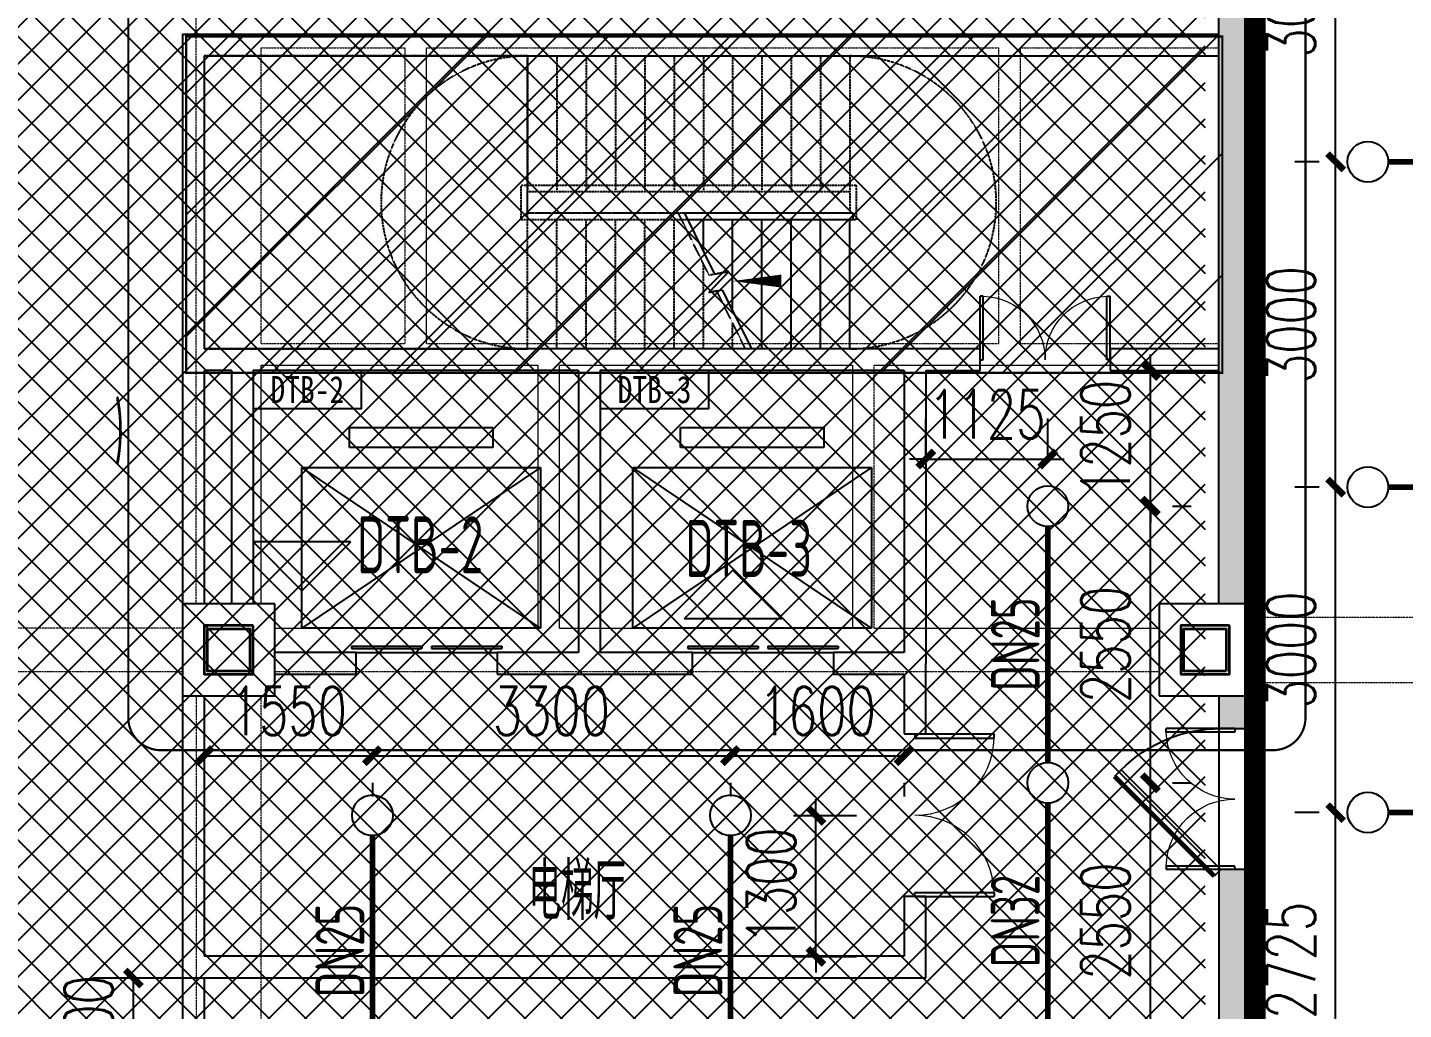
# Model space of a CAD drawing. Extents: x 6824721 to 16538177, y 2478193 to 6665639.
# Drawn here: x 8831860 to 8844542, y 2919136 to 2928189 of the extents above; entities that cross this region are included whole.
import ezdxf
from ezdxf.enums import TextEntityAlignment as Align

# ---------------------------------------------------------------- set-up
doc = ezdxf.new("R2010")
doc.units = 0
doc.header["$LTSCALE"] = 10
doc.linetypes.add('CONTINOUS', pattern=[0])
doc.linetypes.add('DASH', pattern=[0.35, 0.25, -0.1])
for name, color, linetype in [('0-wo', 8, 'Continuous'), ('A-PUB_HATCH', 8, 'Continuous'), ('DOOR_FIRE', 4, 'Continuous'), ('S-梁-实线', 4, 'CONTINOUS'), ('S-梁-虚线', 4, 'DASH'), ('SRC-03F$0$A-SYMB-NUMB-T', 4, 'Continuous'), ('W-EQUIP_喷头', 7, 'Continuous'), ('W-PIPE-喷淋中', 6, 'Continuous'), ('W-TEXT_喷淋', 7, 'Continuous'), ('W-TWT_DIM', 3, 'Continuous'), ('WALL', 9, 'Continuous')]:
    doc.layers.add(name, color=color, linetype=linetype)
doc.layers.add('钢梁', color=141, linetype='Continuous', lineweight=18)
doc.styles.add('8B2_01', font='simhei.ttf', dxfattribs={"width": 0.8})
doc.styles.add('8B2_02', font='tssdeng.shx', dxfattribs={"width": 0.7, "bigfont": 'TSSDCHN.shx'})
doc.styles.add('_TCH_DIM_T3', font='SIMPLEX', dxfattribs={"width": 0.705882, "bigfont": 'GBCBIG'})
doc.styles.add('_TWT_PIPEDN', font='TSSDENG', dxfattribs={"width": 0.8, "height": 3.5, "bigfont": 'TSSDCHN'})
doc.styles.add('SRC-03F$0$ECADI-TXT', font='simplex.shx', dxfattribs={"bigfont": 'hztxt.shx'})
doc.styles.get("Standard").update_dxf_attribs({"font": 'TSSDENG.shx', "width": 0.7, "bigfont": 'TSSDCHN.shx'})
doc.dimstyles.new('_TWT_ARCH&&150', dxfattribs={"dimtxt": 446.25, "dimasz": 150, "dimexe": 375, "dimexo": 450, "dimgap": 189.375, "dimtad": 1, "dimdec": 0, "dimzin": 0, "dimdsep": 46, "dimtxsty": '_TCH_DIM_T3', "dimblk": 'ARCHTICK', "dimcen": 0.09, "dimclrt": 7, "dimazin": 2, "dimtfac": 1, "dimtdec": 0, "dimtix": 1, "dimtmove": 2, "dimatfit": 3, "dimfxl": 0, "dimtolj": 1, "dimtzin": 0, "dimarcsym": 0})

# ---------------------------------------------------------------- blocks, each defined once
blk = doc.blocks.new('$DorLib2D$00000002')
for p, q in [((-0.5, 0), (-0.5, 0.4875)), ((-0.475, 0.4875), (-0.5, 0.4875)), ((-0.475, 0), (-0.475, 0.4875)), ((0.475, 0), (0.475, 0.4875)), ((0.475, 0.4875), (0.5, 0.4875)), ((0.5, 0), (0.5, 0.4875)), ((-0.5, 0), (-0.475, 0)), ((0.5, 0), (0.475, 0))]:
    blk.add_line(p, q)
at = {"lineweight": 13}
for centre, start, end in [((-0.4875, 0), 0, 88.53072), ((0.4875, 0), 91.46928, 180)]:
    blk.add_arc(centre, 0.4875, start, end, dxfattribs=at)
blk = doc.blocks.new('A$C664800C7')
at = {"layer": 'DOOR_FIRE', "xscale": 1300, "yscale": -1300, "zscale": 100, "rotation": 270.0000000000069}
blk.add_blockref('$DorLib2D$00000002', (0, -650), dxfattribs=at)
blk = doc.blocks.new('SRC-03F$0$ECADI-TAG-CODE')
at = {"layer": 'SRC-03F$0$A-SYMB-NUMB-T', "color": 1}
blk.add_lwpolyline([(3.41, 8.1), (13.41, 8.1), (13.41, 4.6), (3.41, 4.6)], close=True, dxfattribs=at)
at = {"layer": 'SRC-03F$0$A-SYMB-NUMB-T', "style": 'SRC-03F$0$ECADI-TXT', "width": 0.7}
blk.add_attdef('CODE', text='', height=2.5, dxfattribs=at).set_placement((8.41, 6.35), align=Align.MIDDLE_CENTER)
blk = doc.blocks.new('A$C27471FE7')
at = {"layer": 'A-PUB_HATCH', "linetype": 'DASH'}
for p, q in [((2980, 2700), (0, 2700)), ((0, 2700), (0, 0)), ((2980, 2700), (5950, 2700)), ((2980, 2700), (2980, 1450)), ((2980, 0), (2980, 2700)), ((3250, 2700), (3250, 1450)), ((3520, 2700), (3520, 1450)), ((3790, 2700), (3790, 1450)), ((4060, 2700), (4060, 1450)), ((4330, 2700), (4330, 1450)), ((4600, 2700), (4600, 1450)), ((4870, 2700), (4870, 1450)), ((5140, 2700), (5140, 1450)), ((5410, 2700), (5410, 1450)), ((5680, 2700), (5680, 1450)), ((5950, 2700), (5950, 1450)), ((2920, 1190), (2920, 1510)), ((2920, 1510), (6010, 1510)), ((2980, 1450), (5950, 1450)), ((2980, 1250), (2980, 1450)), ((2980, 1450), (5950, 1450)), ((5950, 1450), (5950, 1250)), ((6010, 1510), (6010, 1190)), ((6010, 1190), (2920, 1190)), ((4371, 1250), (2980, 1250)), ((5950, 1250), (2980, 1250)), ((2980, 0), (2980, 1190)), ((3250, 0), (3250, 1190)), ((3520, 0), (3520, 1190)), ((3790, 0), (3790, 1190)), ((4060, 0), (4060, 1190)), ((4330, 0), (4330, 1190)), ((4653, 678), (4371, 1250)), ((4600, 0), (4600, 785)), ((4651, 520), (4836, 714)), ((4836, 714), (4653, 678)), ((4724, 534), (4651, 520)), ((4988, 0), (4724, 534)), ((4870, 0), (4870, 239)), ((0, 0), (2980, 0)), ((4988, 0), (2980, 0))]:
    blk.add_line(p, q, dxfattribs=at)
blk = doc.blocks.new('$DorLib2D$00000084')
for p, q in [((-0.2071, 0.8071), (-0.16, 0.8542)), ((0.5, 0.1), (-0.2071, 0.8071)), ((0.5, 0.1), (0.5471, 0.1471))]:
    blk.add_line(p, q)
at = {"const_width": 0.0333}
blk.add_lwpolyline([(0.5471, 0.1471), (-0.16, 0.8542)], dxfattribs=at)
blk.add_arc((0.5, 0.1), 1, 135, 180)
blk = doc.blocks.new('$DORLIB2D$00000127')
at = {"color": 0}
for points in [[(-0.5333, 0.7949), (-0.5333, 0.6904)], [(-0.0333, 0.7949), (-0.5333, 0.7949)], [(-0.0333, 0.7949), (-0.0333, 0.6904)], [(0.5333, 0.7949), (0.0333, 0.7949)], [(0.0333, 0.7949), (0.0333, 0.6904)], [(0.5333, 0.7949), (0.5333, 0.6904)], [(-0.0333, 0.6904), (-0.5333, 0.6904)], [(0.5333, 0.6904), (0.0333, 0.6904)], [(0.5, 0.5), (-0.5, 0.5)]]:
    blk.add_lwpolyline(points, dxfattribs=at)
blk = doc.blocks.new('jkytk')
h = blk.add_hatch()
h.set_pattern_fill('ANSI31', color=252, scale=500)
h.set_pattern_definition([(45, (8493122.4, 3120586.9), (-561.266, 561.266), [])])
h.paths.add_polyline_path([(8527939, 2936752), (8537489, 2936752), (8537489, 2933652), (8527939, 2933652)])
at = {"color": 1, "const_width": 20}
blk.add_lwpolyline([(8527939, 2936752), (8537489, 2936752), (8537489, 2933652), (8527939, 2933652)], close=True, dxfattribs=at)
at = {"layer": 'WALL', "color": 1, "const_width": 200}
blk.add_lwpolyline([(8519064, 2958073), (8600964, 2958077), (8600964, 2890959), (8590564, 2883869, -0.196817), (8587964, 2882721), (8583164, 2882721), (8583164, 2889377), (8575664, 2889377), (8575664, 2890077), (8570864, 2890077), (8570864, 2892502), (8561864, 2892502), (8561864, 2894777), (8566139, 2894777), (8566139, 2912952), (8537789, 2912952), (8537789, 2943777), (8519064, 2943773), (8519063, 2958073)], format="xyb", dxfattribs=at)
blk.add_lwpolyline([(8537789, 2939796), (8537789, 2918951), (8530889, 2918952), (8530889, 2918252), (8528789, 2918252), (8528788, 2918952), (8516818, 2918952), (8516818, 2919852), (8516964, 2919852), (8516964, 2921752), (8509914, 2921752), (8509914, 2916752), (8499414, 2916752), (8499401, 2927367), (8499401, 2927367), (8509914, 2927367), (8509914, 2939798), (8537789, 2939796)], dxfattribs=at)
blk = doc.blocks.new('LIANGMOBAN')
at = {"layer": 'S-梁-实线', "lineweight": 18}
for p, q in [((1966066, 211303), (1966066, 214028)), ((1964541, 208903), (1964541, 211103)), ((1964541, 211103), (1967091, 211103)), ((1967091, 211103), (1967091, 208678)), ((1967291, 208678), (1967291, 211103)), ((1967291, 211103), (1969991, 211103)), ((1969991, 211103), (1969991, 208678)), ((1970191, 211103), (1973366, 211103)), ((1964666, 208678), (1967091, 208678)), ((1967291, 208678), (1969991, 208678)), ((1970191, 208678), (1972816, 208678))]:
    blk.add_line(p, q, dxfattribs=at)
at = {"layer": 'S-梁-虚线', "color": 8, "lineweight": 18}
for p, q in [((1963941, 208903), (1963941, 217053)), ((1964541, 211303), (1964541, 214028)), ((1964541, 214028), (1965866, 214028)), ((1965866, 214028), (1965866, 211303)), ((1966066, 214028), (1971341, 214028)), ((1971341, 211303), (1971341, 214028)), ((1971541, 214028), (1973366, 214028)), ((1971541, 211303), (1971541, 214028)), ((1964541, 211303), (1965866, 211303)), ((1966066, 211303), (1971341, 211303)), ((1971541, 211303), (1973366, 211303)), ((1970191, 208678), (1970191, 211103)), ((1981816, 208778), (1973666, 208778)), ((1963816, 208678), (1955666, 208678)), ((1955666, 208278), (1963816, 208278)), ((1964666, 208278), (1972816, 208278)), ((1973666, 208178), (1981816, 208178)), ((1963941, 208053), (1963941, 199903)), ((1964541, 199903), (1964541, 208053)), ((1973366, 207753), (1973366, 206453)), ((1973666, 207753), (1973666, 206453))]:
    blk.add_line(p, q, dxfattribs=at)
blk = doc.blocks.new('_ArchTick')
at = {"color": 0, "linetype": 'ByBlock', "const_width": 0.4}
blk.add_lwpolyline([(-0.5, -0.5), (0.5, 0.5)], dxfattribs=at)
blk = doc.blocks.new('*D700')
at = {"layer": 'Defpoints', "color": 0, "transparency": 16777216}
for p in [(8843917, 2929951), (8844214, 2929951), (8844214, 2926951)]:
    blk.add_point(p, dxfattribs=at)
at = {"layer": 'W-TWT_DIM', "color": 0, "lineweight": -2, "transparency": 16777216}
for p, q in [((8843764, 2929951), (8843542, 2929951)), ((8843917, 2926951), (8843917, 2929951)), ((8843764, 2926951), (8843542, 2926951))]:
    blk.add_line(p, q, dxfattribs=at)
at = {"layer": 'W-TWT_DIM', "color": 0, "lineweight": -2, "transparency": 16777216, "xscale": 150, "yscale": 150, "zscale": 150}
for p, rotation in [((8843917, 2929951), 90), ((8843917, 2926951), 270)]:
    blk.add_blockref('_ArchTick', p, dxfattribs=dict(at, rotation=rotation))
at = {"layer": 'W-TWT_DIM', "color": 7, "transparency": 16777216, "insert": (8843505, 2928451), "char_height": 446.2, "attachment_point": 5, "rotation": 90, "style": '_TCH_DIM_T3'}
blk.add_mtext('\\A1;3000', dxfattribs=at)
blk = doc.blocks.new('*D701')
at = {"layer": 'Defpoints', "color": 0, "transparency": 16777216}
for p in [(8843917, 2926951), (8844214, 2926951), (8844214, 2923951)]:
    blk.add_point(p, dxfattribs=at)
at = {"layer": 'W-TWT_DIM', "color": 0, "lineweight": -2, "transparency": 16777216}
for p, q in [((8843764, 2926951), (8843542, 2926951)), ((8843917, 2923951), (8843917, 2926951)), ((8843764, 2923951), (8843542, 2923951))]:
    blk.add_line(p, q, dxfattribs=at)
at = {"layer": 'W-TWT_DIM', "color": 0, "lineweight": -2, "transparency": 16777216, "xscale": 150, "yscale": 150, "zscale": 150}
for p, rotation in [((8843917, 2926951), 90), ((8843917, 2923951), 270)]:
    blk.add_blockref('_ArchTick', p, dxfattribs=dict(at, rotation=rotation))
at = {"layer": 'W-TWT_DIM', "color": 7, "transparency": 16777216, "insert": (8843505, 2925451), "char_height": 446.2, "attachment_point": 5, "rotation": 90, "style": '_TCH_DIM_T3'}
blk.add_mtext('\\A1;3000', dxfattribs=at)
blk = doc.blocks.new('*D702')
at = {"layer": 'Defpoints', "color": 0, "transparency": 16777216}
for p in [(8843917, 2923951), (8844214, 2923951), (8844214, 2920951)]:
    blk.add_point(p, dxfattribs=at)
at = {"layer": 'W-TWT_DIM', "color": 0, "lineweight": -2, "transparency": 16777216}
for p, q in [((8843764, 2923951), (8843542, 2923951)), ((8843917, 2920951), (8843917, 2923951)), ((8843764, 2920951), (8843542, 2920951))]:
    blk.add_line(p, q, dxfattribs=at)
at = {"layer": 'W-TWT_DIM', "color": 0, "lineweight": -2, "transparency": 16777216, "xscale": 150, "yscale": 150, "zscale": 150}
for p, rotation in [((8843917, 2923951), 90), ((8843917, 2920951), 270)]:
    blk.add_blockref('_ArchTick', p, dxfattribs=dict(at, rotation=rotation))
at = {"layer": 'W-TWT_DIM', "color": 7, "transparency": 16777216, "insert": (8843505, 2922451), "char_height": 446.2, "attachment_point": 5, "rotation": 90, "style": '_TCH_DIM_T3'}
blk.add_mtext('\\A1;3000', dxfattribs=at)
blk = doc.blocks.new('*D703')
at = {"layer": 'Defpoints', "color": 0, "transparency": 16777216}
for p in [(8843917, 2920951), (8844214, 2920951), (8844214, 2918226)]:
    blk.add_point(p, dxfattribs=at)
at = {"layer": 'W-TWT_DIM', "color": 0, "lineweight": -2, "transparency": 16777216}
for p, q in [((8843764, 2920951), (8843542, 2920951)), ((8843917, 2918226), (8843917, 2920951)), ((8843764, 2918226), (8843542, 2918226))]:
    blk.add_line(p, q, dxfattribs=at)
at = {"layer": 'W-TWT_DIM', "color": 0, "lineweight": -2, "transparency": 16777216, "xscale": 150, "yscale": 150, "zscale": 150}
for p, rotation in [((8843917, 2920951), 90), ((8843917, 2918226), 270)]:
    blk.add_blockref('_ArchTick', p, dxfattribs=dict(at, rotation=rotation))
at = {"layer": 'W-TWT_DIM', "color": 7, "transparency": 16777216, "insert": (8843505, 2919589), "char_height": 446.2, "attachment_point": 5, "rotation": 90, "style": '_TCH_DIM_T3'}
blk.add_mtext('\\A1;2725', dxfattribs=at)
blk = doc.blocks.new('*D1211')
at = {"layer": 'Defpoints', "color": 0, "transparency": 16777216}
for p in [(8838469, 2920926), (8839127, 2920926), (8838469, 2919626)]:
    blk.add_point(p, dxfattribs=at)
at = {"layer": 'W-TWT_DIM', "color": 0, "lineweight": -2, "transparency": 16777216}
for p, q in [((8839127, 2920926), (8839127, 2921076)), ((8838919, 2920926), (8839502, 2920926)), ((8839127, 2919626), (8839127, 2920926)), ((8838919, 2919626), (8839502, 2919626)), ((8839127, 2919626), (8839127, 2919476))]:
    blk.add_line(p, q, dxfattribs=at)
at = {"layer": 'W-TWT_DIM', "color": 0, "lineweight": -2, "transparency": 16777216, "xscale": 150, "yscale": 150, "zscale": 150}
for p, rotation in [((8839127, 2920926), 270), ((8839127, 2919626), 90)]:
    blk.add_blockref('_ArchTick', p, dxfattribs=dict(at, rotation=rotation))
at = {"layer": 'W-TWT_DIM', "color": 7, "transparency": 16777216, "insert": (8838714, 2920276), "char_height": 446.2, "attachment_point": 5, "rotation": 90, "style": '_TCH_DIM_T3'}
blk.add_mtext('\\A1;1300', dxfattribs=at)
blk = doc.blocks.new('*D1633')
at = {"layer": 'Defpoints', "color": 0, "transparency": 16777216}
for p in [(8832836, 2919426), (8834016, 2919426), (8834016, 2918426)]:
    blk.add_point(p, dxfattribs=at)
at = {"layer": 'W-TWT_DIM', "color": 0, "lineweight": -2, "transparency": 16777216}
for p, q in [((8833566, 2919426), (8832461, 2919426)), ((8832836, 2918426), (8832836, 2919426)), ((8833566, 2918426), (8832461, 2918426))]:
    blk.add_line(p, q, dxfattribs=at)
at = {"layer": 'W-TWT_DIM', "color": 0, "lineweight": -2, "transparency": 16777216, "xscale": 150, "yscale": 150, "zscale": 150}
for p, rotation in [((8832836, 2919426), 90), ((8832836, 2918426), 270)]:
    blk.add_blockref('_ArchTick', p, dxfattribs=dict(at, rotation=rotation))
at = {"layer": 'W-TWT_DIM', "color": 7, "transparency": 16777216, "insert": (8832423, 2918913), "char_height": 446.2, "attachment_point": 5, "rotation": 90, "style": '_TCH_DIM_T3'}
blk.add_mtext('\\A1;1000', dxfattribs=at)
blk = doc.blocks.new('*D1638')
at = {"layer": 'Defpoints', "color": 0, "transparency": 16777216}
for p in [(8838339, 2921676), (8839939, 2921676), (8839939, 2921476)]:
    blk.add_point(p, dxfattribs=at)
at = {"layer": 'W-TWT_DIM', "color": 0, "lineweight": -2, "transparency": 16777216}
for p, q in [((8838339, 2921476), (8839939, 2921476)), ((8838339, 2921226), (8838339, 2921101)), ((8839939, 2921226), (8839939, 2921101))]:
    blk.add_line(p, q, dxfattribs=at)
at = {"layer": 'W-TWT_DIM', "color": 0, "lineweight": -2, "transparency": 16777216, "xscale": 150, "yscale": 150, "zscale": 150, "rotation": 180}
blk.add_blockref('_ArchTick', (8838339, 2921476), dxfattribs=at)
at = {"layer": 'W-TWT_DIM', "color": 0, "lineweight": -2, "transparency": 16777216, "xscale": 150, "yscale": 150, "zscale": 150}
blk.add_blockref('_ArchTick', (8839939, 2921476), dxfattribs=at)
at = {"layer": 'W-TWT_DIM', "color": 7, "transparency": 16777216, "insert": (8839139, 2921889), "char_height": 446.2, "attachment_point": 5, "style": '_TCH_DIM_T3'}
blk.add_mtext('\\A1;1600', dxfattribs=at)
blk = doc.blocks.new('*D1639')
at = {"layer": 'Defpoints', "color": 0, "transparency": 16777216}
for p in [(8835039, 2921676), (8838339, 2921676), (8838339, 2921476)]:
    blk.add_point(p, dxfattribs=at)
at = {"layer": 'W-TWT_DIM', "color": 0, "lineweight": -2, "transparency": 16777216}
for p, q in [((8835039, 2921476), (8838339, 2921476)), ((8835039, 2921226), (8835039, 2921101)), ((8838339, 2921226), (8838339, 2921101))]:
    blk.add_line(p, q, dxfattribs=at)
at = {"layer": 'W-TWT_DIM', "color": 0, "lineweight": -2, "transparency": 16777216, "xscale": 150, "yscale": 150, "zscale": 150, "rotation": 180}
blk.add_blockref('_ArchTick', (8835039, 2921476), dxfattribs=at)
at = {"layer": 'W-TWT_DIM', "color": 0, "lineweight": -2, "transparency": 16777216, "xscale": 150, "yscale": 150, "zscale": 150}
blk.add_blockref('_ArchTick', (8838339, 2921476), dxfattribs=at)
at = {"layer": 'W-TWT_DIM', "color": 7, "transparency": 16777216, "insert": (8836689, 2921889), "char_height": 446.2, "attachment_point": 5, "style": '_TCH_DIM_T3'}
blk.add_mtext('\\A1;3300', dxfattribs=at)
blk = doc.blocks.new('*D1640')
at = {"layer": 'Defpoints', "color": 0, "transparency": 16777216}
for p in [(8833489, 2921676), (8835039, 2921676), (8835039, 2921476)]:
    blk.add_point(p, dxfattribs=at)
at = {"layer": 'W-TWT_DIM', "color": 0, "lineweight": -2, "transparency": 16777216}
for p, q in [((8833489, 2921476), (8835039, 2921476)), ((8833489, 2921226), (8833489, 2921101)), ((8835039, 2921226), (8835039, 2921101))]:
    blk.add_line(p, q, dxfattribs=at)
at = {"layer": 'W-TWT_DIM', "color": 0, "lineweight": -2, "transparency": 16777216, "xscale": 150, "yscale": 150, "zscale": 150, "rotation": 180}
blk.add_blockref('_ArchTick', (8833489, 2921476), dxfattribs=at)
at = {"layer": 'W-TWT_DIM', "color": 0, "lineweight": -2, "transparency": 16777216, "xscale": 150, "yscale": 150, "zscale": 150}
blk.add_blockref('_ArchTick', (8835039, 2921476), dxfattribs=at)
at = {"layer": 'W-TWT_DIM', "color": 7, "transparency": 16777216, "insert": (8834264, 2921889), "char_height": 446.2, "attachment_point": 5, "style": '_TCH_DIM_T3'}
blk.add_mtext('\\A1;1550', dxfattribs=at)
blk = doc.blocks.new('*D1641')
at = {"layer": 'Defpoints', "color": 0, "transparency": 16777216}
for p in [(8841264, 2924211), (8840139, 2923776), (8841264, 2923776)]:
    blk.add_point(p, dxfattribs=at)
at = {"layer": 'W-TWT_DIM', "color": 0, "lineweight": -2, "transparency": 16777216}
for p, q in [((8840139, 2924226), (8840139, 2924586)), ((8841264, 2924226), (8841264, 2924586)), ((8840139, 2924211), (8839989, 2924211)), ((8840139, 2924211), (8841264, 2924211)), ((8841264, 2924211), (8841414, 2924211))]:
    blk.add_line(p, q, dxfattribs=at)
at = {"layer": 'W-TWT_DIM', "color": 0, "lineweight": -2, "transparency": 16777216, "xscale": 150, "yscale": 150, "zscale": 150}
blk.add_blockref('_ArchTick', (8840139, 2924211), dxfattribs=at)
at = {"layer": 'W-TWT_DIM', "color": 0, "lineweight": -2, "transparency": 16777216, "xscale": 150, "yscale": 150, "zscale": 150, "rotation": 180}
blk.add_blockref('_ArchTick', (8841264, 2924211), dxfattribs=at)
at = {"layer": 'W-TWT_DIM', "color": 7, "transparency": 16777216, "insert": (8840702, 2924623), "char_height": 446.2, "attachment_point": 5, "style": '_TCH_DIM_T3'}
blk.add_mtext('\\A1;1125', dxfattribs=at)
blk = doc.blocks.new('*D1642')
at = {"layer": 'Defpoints', "color": 0, "transparency": 16777216}
for p in [(8841963, 2925026), (8842209, 2925026), (8841963, 2923776)]:
    blk.add_point(p, dxfattribs=at)
at = {"layer": 'W-TWT_DIM', "color": 0, "lineweight": -2, "transparency": 16777216}
for p, q in [((8842209, 2925026), (8842209, 2925176)), ((8842209, 2923776), (8842209, 2925026)), ((8842413, 2925026), (8842584, 2925026)), ((8842209, 2923776), (8842209, 2923626)), ((8842413, 2923776), (8842584, 2923776))]:
    blk.add_line(p, q, dxfattribs=at)
at = {"layer": 'W-TWT_DIM', "color": 0, "lineweight": -2, "transparency": 16777216, "xscale": 150, "yscale": 150, "zscale": 150}
for p, rotation in [((8842209, 2925026), 270), ((8842209, 2923776), 90)]:
    blk.add_blockref('_ArchTick', p, dxfattribs=dict(at, rotation=rotation))
at = {"layer": 'W-TWT_DIM', "color": 7, "transparency": 16777216, "insert": (8841796, 2924401), "char_height": 446.2, "attachment_point": 5, "rotation": 90, "style": '_TCH_DIM_T3'}
blk.add_mtext('\\A1;1250', dxfattribs=at)
blk = doc.blocks.new('*D1643')
at = {"layer": 'Defpoints', "color": 0, "transparency": 16777216}
for p in [(8841963, 2923776), (8842209, 2923776), (8841963, 2921226)]:
    blk.add_point(p, dxfattribs=at)
at = {"layer": 'W-TWT_DIM', "color": 0, "lineweight": -2, "transparency": 16777216}
for p, q in [((8842209, 2921226), (8842209, 2923776)), ((8842413, 2923776), (8842584, 2923776)), ((8842413, 2921226), (8842584, 2921226))]:
    blk.add_line(p, q, dxfattribs=at)
at = {"layer": 'W-TWT_DIM', "color": 0, "lineweight": -2, "transparency": 16777216, "xscale": 150, "yscale": 150, "zscale": 150}
for p, rotation in [((8842209, 2923776), 90), ((8842209, 2921226), 270)]:
    blk.add_blockref('_ArchTick', p, dxfattribs=dict(at, rotation=rotation))
at = {"layer": 'W-TWT_DIM', "color": 7, "transparency": 16777216, "insert": (8841796, 2922501), "char_height": 446.2, "attachment_point": 5, "rotation": 90, "style": '_TCH_DIM_T3'}
blk.add_mtext('\\A1;2550', dxfattribs=at)
blk = doc.blocks.new('*D1644')
at = {"layer": 'Defpoints', "color": 0, "transparency": 16777216}
for p in [(8841963, 2921226), (8842209, 2921226), (8841963, 2918676)]:
    blk.add_point(p, dxfattribs=at)
at = {"layer": 'W-TWT_DIM', "color": 0, "lineweight": -2, "transparency": 16777216}
for p, q in [((8842209, 2918676), (8842209, 2921226)), ((8842413, 2921226), (8842584, 2921226)), ((8842413, 2918676), (8842584, 2918676))]:
    blk.add_line(p, q, dxfattribs=at)
at = {"layer": 'W-TWT_DIM', "color": 0, "lineweight": -2, "transparency": 16777216, "xscale": 150, "yscale": 150, "zscale": 150}
for p, rotation in [((8842209, 2921226), 90), ((8842209, 2918676), 270)]:
    blk.add_blockref('_ArchTick', p, dxfattribs=dict(at, rotation=rotation))
at = {"layer": 'W-TWT_DIM', "color": 7, "transparency": 16777216, "insert": (8841796, 2919951), "char_height": 446.2, "attachment_point": 5, "rotation": 90, "style": '_TCH_DIM_T3'}
blk.add_mtext('\\A1;2550', dxfattribs=at)
blk = doc.blocks.new('$TwtSys$00000125')
blk.add_circle((0, 0, 0), 1)

msp = doc.modelspace()

# ---------------------------------------------------------------- hatches: boundary and pattern name
h = msp.add_hatch()
h.set_pattern_fill('ANSI37', color=8, scale=150)
h.set_pattern_definition([(45, (8303016.86, 2710265.2), (-168.3798, 168.3798), []), (135, (8303016.86, 2710265.2), (-168.3798, -168.3798), [])])
h.paths.add_polyline_path([(8824414.1, 2949451.5), (8824414.1, 2935151.5), (8842714.1, 2935151.5), (8842714.1, 2879526.5), (8827964.1, 2879526.5), (8827964.1, 2881476.5), (8830839.1, 2881476.5), (8830939.1, 2886876.5), (8804334.6, 2886876.5), (8804142.3, 2820149.7), (8833564.1, 2820152.3), (8833564.1, 2817714.5), (8841204.8, 2810768), (8839163.9, 2808501.4), (8843102.6, 2804955), (8820829.2, 2780217.9), (8820829.2, 2770055.4), (8785124.6, 2730401.5), (8708264.1, 2730401.5), (8708264.1, 2736351.5), (8695014.1, 2750701.5), (8695014.1, 2775001.5), (8703014.1, 2775002.8), (8703014.1, 2949451.5), (8712039.3, 2949451.5)])
at = {"layer": '0-wo'}
for points in [[(8843139.1, 2930901.5), (8842839.1, 2930901.5), (8842839.1, 2928026.5), (8843139.1, 2928026.5)], [(8842839.1, 2925126.5), (8843139.1, 2925126.5), (8843139.1, 2928026.5), (8842839.1, 2928026.5)], [(8842839.1, 2922876.5), (8843139.1, 2922876.5), (8843139.1, 2925126.5), (8842839.1, 2925126.5)], [(8843139.1, 2922026.5), (8842839.1, 2922026.5), (8842839.1, 2921726.5), (8843139.1, 2921726.5)], [(8842839.1, 2913876.5), (8843139.1, 2913876.5), (8843139.1, 2920426.5), (8842839.1, 2920426.5)]]:
    msp.add_hatch(color=8, dxfattribs=at).paths.add_polyline_path(points)

# ---------------------------------------------------------------- linework, layer by layer
at = {"layer": '0-wo', "color": 8}
for p, q in [((8842839.1, 2928026.5), (8842839.1, 2930901.5)), ((8843139.1, 2928026.5), (8843139.1, 2930901.5)), ((8833289.1, 2928126.5), (8833289.1, 2925126.5)), ((8833289.1, 2928126.5), (8842839.1, 2928126.5)), ((8842839.1, 2925126.5), (8842839.1, 2928026.5)), ((8843139.1, 2925126.5), (8843139.1, 2928026.5)), ((8833489.1, 2927926.5), (8833489.1, 2925226.5)), ((8833489.1, 2927926.5), (8842839.1, 2927926.5)), ((8839439.1, 2926476.5), (8837915.4, 2926476.5)), ((8837915.4, 2926476.5), (8838193.1, 2925914.1)), ((8839469.1, 2926476.5), (8837915.4, 2926476.5)), ((8839469.1, 2926416.5), (8839469.1, 2926476.5)), ((8839469.1, 2926416.5), (8837945, 2926416.5)), ((8838089.1, 2926124.8), (8838089.1, 2926416.5)), ((8838359.1, 2925578.2), (8838359.1, 2926416.5)), ((8838629.1, 2925226.5), (8838629.1, 2926416.5)), ((8838899.1, 2925226.5), (8838899.1, 2926416.5)), ((8839169.1, 2925226.5), (8839169.1, 2926416.5)), ((8839439.1, 2925226.5), (8839439.1, 2926416.5)), ((8838325.5, 2925940.6), (8838139.7, 2925746.1)), ((8838193.1, 2925914.1), (8838325.5, 2925940.6)), ((8838139.7, 2925746.1), (8838263.9, 2925770.9)), ((8838263.9, 2925770.9), (8838532.8, 2925226.5)), ((8833839.1, 2925226.5), (8833489.1, 2925226.5)), ((8837039.1, 2925226.5), (8833839.1, 2925226.5)), ((8840039.1, 2925226.5), (8837039.1, 2925226.5)), ((8839439.1, 2925226.5), (8838532.8, 2925226.5)), ((8840639.1, 2925226.5), (8840039.1, 2925226.5)), ((8840639.1, 2925026.5), (8840639.1, 2925226.5)), ((8842839.1, 2925226.5), (8841839.1, 2925226.5)), ((8841839.1, 2925226.5), (8841839.1, 2925026.5)), ((8833289.1, 2925126.5), (8833289.1, 2922876.5)), ((8842839.1, 2922876.5), (8842839.1, 2925126.5)), ((8843139.1, 2922876.5), (8843139.1, 2925126.5)), ((8833489.1, 2925026.5), (8833489.1, 2922876.5)), ((8833739.1, 2925026.5), (8833489.1, 2925026.5)), ((8833739.1, 2925026.5), (8833739.1, 2922876.5)), ((8833939.1, 2925026.5), (8833939.1, 2922876.5)), ((8836939.1, 2925026.5), (8833939.1, 2925026.5)), ((8836939.1, 2925026.5), (8836939.1, 2922426.5)), ((8837139.1, 2925026.5), (8837139.1, 2922426.5)), ((8839939.1, 2925026.5), (8837139.1, 2925026.5)), ((8839939.1, 2925026.5), (8839939.1, 2922426.5)), ((8840139.1, 2925026.5), (8840139.1, 2922326.5)), ((8840139.1, 2925026.5), (8840639.1, 2925026.5)), ((8841839.1, 2925026.5), (8842839.1, 2925026.5)), ((8834829.1, 2924316.5), (8834829.1, 2924501.5)), ((8834829.1, 2924501.5), (8836149.1, 2924501.5)), ((8836149.1, 2924501.5), (8836149.1, 2924316.5)), ((8837879.1, 2924316.5), (8837879.1, 2924501.5)), ((8837879.1, 2924501.5), (8839199.1, 2924501.5)), ((8839199.1, 2924501.5), (8839199.1, 2924316.5)), ((8836149.1, 2924316.5), (8834829.1, 2924316.5)), ((8839199.1, 2924316.5), (8837879.1, 2924316.5)), ((8834389.1, 2922651.5), (8834389.1, 2924131.5)), ((8834389.1, 2924131.5), (8836589.1, 2924131.5)), ((8836589.1, 2924131.5), (8834389.1, 2922651.5)), ((8836589.1, 2922651.5), (8834389.1, 2924131.5)), ((8834389.1, 2922996.8), (8834389.1, 2924052.2)), ((8836589.1, 2924131.5), (8836589.1, 2922651.5)), ((8837439.1, 2922651.5), (8837439.1, 2924131.5)), ((8837439.1, 2924131.5), (8839639.1, 2924131.5)), ((8839639.1, 2924131.5), (8837439.1, 2922651.5)), ((8839639.1, 2922651.5), (8837439.1, 2924131.5)), ((8839639.1, 2924131.5), (8839639.1, 2922651.5)), ((8834389.1, 2922996.8), (8833939.1, 2923446.8)), ((8834839.1, 2923446.8), (8833939.1, 2923446.8)), ((8834389.1, 2922996.8), (8834839.1, 2923446.8)), ((8838361.3, 2923187.1), (8837911.3, 2922737.1)), ((8838361.3, 2923187.1), (8838811.3, 2922737.1)), ((8834139.1, 2922876.5), (8833289.1, 2922876.5)), ((8833289.1, 2922876.5), (8833289.1, 2922026.5)), ((8834139.1, 2922876.5), (8833289.1, 2922876.5)), ((8833289.1, 2922876.5), (8833289.1, 2922026.5)), ((8834139.1, 2922026.5), (8834139.1, 2922876.5)), ((8834139.1, 2922026.5), (8834139.1, 2922876.5)), ((8843139.1, 2922876.5), (8842289.1, 2922876.5)), ((8842289.1, 2922876.5), (8842289.1, 2922026.5)), ((8843139.1, 2922876.5), (8842289.1, 2922876.5)), ((8842289.1, 2922876.5), (8842289.1, 2922026.5)), ((8843139.1, 2922026.5), (8843139.1, 2922876.5)), ((8843139.1, 2922026.5), (8843139.1, 2922876.5)), ((8836589.1, 2922651.5), (8834389.1, 2922651.5)), ((8839639.1, 2922651.5), (8837439.1, 2922651.5)), ((8838811.3, 2922737.1), (8837911.3, 2922737.1)), ((8834889.1, 2922426.5), (8834139.1, 2922426.5)), ((8834889.1, 2922226.5), (8834889.1, 2922426.5)), ((8836939.1, 2922426.5), (8836189.1, 2922426.5)), ((8836189.1, 2922426.5), (8836189.1, 2922226.5)), ((8837989.1, 2922426.5), (8837139.1, 2922426.5)), ((8837989.1, 2922226.5), (8837989.1, 2922426.5)), ((8839939.1, 2922426.5), (8839289.1, 2922426.5)), ((8839289.1, 2922426.5), (8839289.1, 2922226.5)), ((8840139.1, 2921676.5), (8840139.1, 2922326.5)), ((8834139.1, 2922226.5), (8834889.1, 2922226.5)), ((8836189.1, 2922226.5), (8837039.1, 2922226.5)), ((8837039.1, 2922226.5), (8837989.1, 2922226.5)), ((8839289.1, 2922226.5), (8839939.1, 2922226.5)), ((8839939.1, 2922226.5), (8839939.1, 2921676.5)), ((8833289.1, 2922026.5), (8834139.1, 2922026.5)), ((8833289.1, 2922026.5), (8834139.1, 2922026.5)), ((8833289.1, 2922026.5), (8833289.1, 2919526.5)), ((8833489.1, 2922026.5), (8833489.1, 2919626.5)), ((8842289.1, 2922026.5), (8843139.1, 2922026.5)), ((8842289.1, 2922026.5), (8843139.1, 2922026.5)), ((8842839.1, 2922026.5), (8842839.1, 2921726.5)), ((8843139.1, 2921726.5), (8843139.1, 2922026.5)), ((8839939.1, 2921676.5), (8840139.1, 2921676.5)), ((8842839.1, 2921726.5), (8843139.1, 2921726.5)), ((8842839.1, 2921726.5), (8842839.1, 2920426.5)), ((8843139.1, 2921726.5), (8843139.1, 2920426.5)), ((8843139.1, 2920426.5), (8842839.1, 2920426.5)), ((8842839.1, 2920426.5), (8842839.1, 2913876.5)), ((8843139.1, 2913876.5), (8843139.1, 2920426.5)), ((8840139.1, 2920176.5), (8839939.1, 2920176.5)), ((8839939.1, 2920176.5), (8839939.1, 2919626.5)), ((8840139.1, 2919426.5), (8840139.1, 2920176.5)), ((8839939.1, 2919626.5), (8833489.1, 2919626.5)), ((8833289.1, 2919526.5), (8833289.1, 2917326.5)), ((8840139.1, 2919426.5), (8833489.1, 2919426.5)), ((8833489.1, 2919426.5), (8833489.1, 2917426.5))]:
    msp.add_line(p, q, dxfattribs=at)
at = {"layer": '0-wo', "color": 8, "linetype": 'DASH', "const_width": 20}
msp.add_lwpolyline([(8833089.1, 2921526.5), (8843339.1, 2921526.5, 0.4142136), (8843639.1, 2921826.5), (8843639.1, 2928326.5, 0.4142136), (8843339.1, 2928626.5), (8833089.1, 2928626.5, 0.4142136), (8832789.1, 2928326.5), (8832789.1, 2921826.5, 0.4142136)], format="xyb", close=True, dxfattribs=at)
at = {"layer": '0-wo', "color": 8}
msp.add_lwpolyline([(8839574.1, 2925851.5, 0, 0, 0), (8838359.1, 2925851.5, 0, 120, 0), (8838809.1, 2925851.5, 0, 0, 0)], format="xyseb", dxfattribs=at)
at = {"layer": '0-wo', "color": 8, "lineweight": 35}
for points in [[(8833939.1, 2922676.5), (8833489.1, 2922676.5), (8833489.1, 2922226.5), (8833939.1, 2922226.5)], [(8833939.1, 2922676.5), (8833489.1, 2922676.5), (8833489.1, 2922226.5), (8833939.1, 2922226.5)], [(8833909.1, 2922256.5), (8833519.1, 2922256.5), (8833519.1, 2922646.5), (8833909.1, 2922646.5)], [(8842939.1, 2922676.5), (8842489.1, 2922676.5), (8842489.1, 2922226.5), (8842939.1, 2922226.5)], [(8842939.1, 2922676.5), (8842489.1, 2922676.5), (8842489.1, 2922226.5), (8842939.1, 2922226.5)], [(8842909.1, 2922256.5), (8842519.1, 2922256.5), (8842519.1, 2922646.5), (8842909.1, 2922646.5)]]:
    msp.add_lwpolyline(points, close=True, dxfattribs=at)
at = {"layer": '0-wo', "color": 8, "linetype": 'DASH'}
for centre, start, end in [((8836469.1, 2926576.5), 90, 270), ((8839439.1, 2926576.5), 270, 90)]:
    msp.add_arc(centre, 1350, start, end, dxfattribs=at)
at = {"layer": 'W-PIPE-喷淋中', "ltscale": 1.5, "const_width": 52.5}
for points in [[(8846164.1, 2926951.5), (8844401.6, 2926951.5)], [(8846164.1, 2923951.5), (8844401.6, 2923951.5)], [(8841264.1, 2923589), (8841264.1, 2921414)], [(8841264.1, 2921039), (8841264.1, 2918864)], [(8847026.6, 2920951.5), (8844401.6, 2920951.5)], [(8835039.1, 2920739), (8835039.1, 2918614)], [(8838339.1, 2920739), (8838339.1, 2918614)]]:
    msp.add_lwpolyline(points, dxfattribs=at)

# ---------------------------------------------------------------- block references
msp.add_blockref('jkytk', (305383.7, -8645.8))
at = {"layer": '0-wo', "color": 8}
for name, p in [('A$C27471FE7', (8833489.1, 2925226.5)), ('A$C664800C7', (8842989.1, 2921726.5))]:
    msp.add_blockref(name, p, dxfattribs=at)
for name, p, xscale, yscale, zscale, rotation in [('$DorLib2D$00000002', (8841239.1, 2925126.5), 1200, -1200, 200, 179.9999999999988), ('$DORLIB2D$00000127', (8835539.1, 2922326.5), 1300, -200, 200, 180), ('$DORLIB2D$00000127', (8838639.1, 2922326.5), 1300, -200, 200, 180), ('$DorLib2D$00000002', (8840039.1, 2920926.5), 1500, 1500, 200, 270.0000000000016), ('$DorLib2D$00000084', (8842989.1, 2921076.5), 1300, -1300, 300, 270.0000000000069)]:
    msp.add_blockref(name, p, dxfattribs=dict(at, xscale=xscale, yscale=yscale, zscale=zscale, rotation=rotation))
ref = msp.add_blockref('SRC-03F$0$ECADI-TAG-CODE', (8835279.9, 2924216.5), dxfattribs=dict(at, xscale=-100, yscale=100, zscale=100))
ref.add_attrib('CODE', 'DTB-2', dxfattribs={"layer": 'SRC-03F$0$A-SYMB-NUMB-T', "height": 250, "style": '8B2_01', "width": 0.8}).set_placement((8834439.1, 2924851.5), align=Align.MIDDLE_CENTER)
ref = msp.add_blockref('SRC-03F$0$ECADI-TAG-CODE', (8838479.9, 2924216.5), dxfattribs=dict(at, xscale=-100, yscale=100, zscale=100))
ref.add_attrib('CODE', 'DTB-3', dxfattribs={"layer": 'SRC-03F$0$A-SYMB-NUMB-T', "height": 250, "style": '8B2_01', "width": 0.8}).set_placement((8837639.1, 2924851.5), align=Align.MIDDLE_CENTER)
at = {"layer": 'W-EQUIP_喷头', "xscale": 187.5, "yscale": 187.5, "zscale": 187.5}
for p in [(8844214.1, 2926951.5), (8844214.1, 2923951.5), (8841264.1, 2923776.5), (8841264.1, 2921226.5), (8835039.1, 2920926.5), (8838339.1, 2920926.5), (8844214.1, 2920951.5)]:
    msp.add_blockref('$TwtSys$00000125', p, dxfattribs=at)
at = {"layer": '钢梁', "color": 6}
msp.add_blockref('LIANGMOBAN', (6869472.7, 2713973), dxfattribs=at)

# ---------------------------------------------------------------- texts
at = {"layer": '0-wo', "color": 8, "width": 0.48}
msp.add_text(')', height=525, dxfattribs=at).set_placement((8832661.1, 2924209.7))
at = {"layer": '0-wo', "color": 8, "style": '8B2_02', "width": 0.6}
for s, p in [('DTB-2', (8834898.7, 2923158.1)), ('DTB-3', (8837923.6, 2923124.6))]:
    msp.add_text(s, height=525, dxfattribs=at).set_placement(p)
at = {"layer": '0-wo', "color": 6, "style": '8B2_02', "width": 0.6}
msp.add_text('电梯厅', height=525, dxfattribs=at).set_placement((8836478.7, 2919962))
at = {"layer": 'W-TEXT_喷淋', "style": '_TWT_PIPEDN', "width": 0.64}
for s, p in [('DN25', (8841189.1, 2922075)), ('DN32', (8841189.1, 2919525)), ('DN25', (8834964.1, 2919250)), ('DN25', (8838264.1, 2919250))]:
    msp.add_text(s, height=450, rotation=90, dxfattribs=at).set_placement(p)

# ---------------------------------------------------------------- dimensions: what is measured, and where the dimension line sits
at = {"layer": 'W-TWT_DIM'}
for p1, p2, distance, picture, middle in [((8844214.1, 2926951.5), (8844214.1, 2929951.5), 296.9, '*D700', (8843504.7, 2928451.5)), ((8844214.1, 2923951.5), (8844214.1, 2926951.5), 296.9, '*D701', (8843504.7, 2925451.5)), ((8841962.8, 2923776.5), (8841962.8, 2925026.5), -246, '*D1642', (8841796.3, 2924401.5)), ((8840139.1, 2923776.5), (8841264.1, 2923776.5), 434.3, '*D1641', (8840701.6, 2924623.3)), ((8844214.1, 2920951.5), (8844214.1, 2923951.5), 296.9, '*D702', (8843504.7, 2922451.5)), ((8841962.8, 2921226.5), (8841962.8, 2923776.5), -246, '*D1643', (8841796.3, 2922501.5)), ((8833489.1, 2921676.5), (8835039.1, 2921676.5), -200.2, '*D1640', (8834264.1, 2921888.8)), ((8835039.1, 2921676.5), (8838339.1, 2921676.5), -200.2, '*D1639', (8836689.1, 2921888.8)), ((8838339.1, 2921676.5), (8839939.1, 2921676.5), -200.2, '*D1638', (8839139.1, 2921888.8)), ((8841962.8, 2918676.5), (8841962.8, 2921226.5), -246, '*D1644', (8841796.3, 2919951.5)), ((8838469.2, 2919626.5), (8838469.2, 2920926.5), -657.3, '*D1211', (8838714, 2920276.5)), ((8844214.1, 2918226.5), (8844214.1, 2920951.5), 296.9, '*D703', (8843504.7, 2919589))]:
    dim = msp.add_aligned_dim(p1=p1, p2=p2, distance=distance, dimstyle='_TWT_ARCH&&150', dxfattribs=at)
    dim.commit()
    dim.dimension.update_dxf_attribs({"geometry": picture, "text_midpoint": middle})
dim = msp.add_linear_dim(base=(8832836, 2919426.5), p1=(8834015.8, 2918426.5), p2=(8834015.8, 2919426.5), angle=90, dimstyle='_TWT_ARCH&&150', dxfattribs=at)
dim.commit()
dim.dimension.update_dxf_attribs({"geometry": '*D1633', "text_midpoint": (8832423.5, 2918913.3), "dimtype": 129})

doc.saveas('drawing.dxf')
